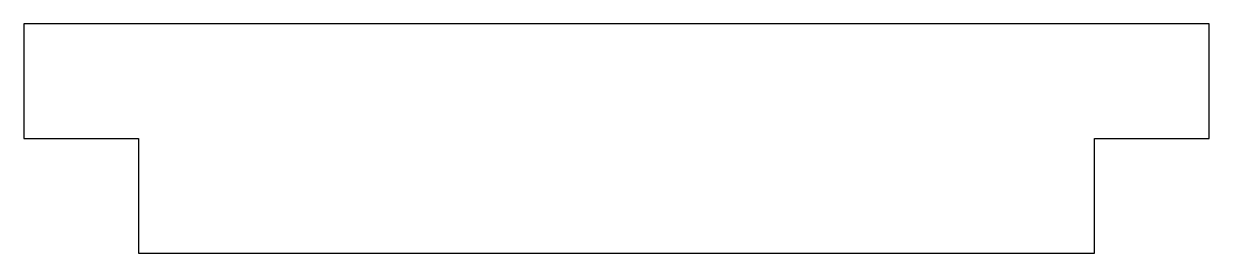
# Model space of a CAD drawing. Header units: millimetres. Extents: x -3 to 28, y 0 to 6.
import ezdxf

# ---------------------------------------------------------------- set-up
doc = ezdxf.new("R2010")
doc.units = ezdxf.units.MM

msp = doc.modelspace()

# ---------------------------------------------------------------- linework, layer by layer
msp.add_lwpolyline([(0, 0), (25, 0), (25, 3), (28, 3), (28, 6), (-3, 6), (-3, 3), (0, 3)], close=True)

doc.saveas('drawing.dxf')
